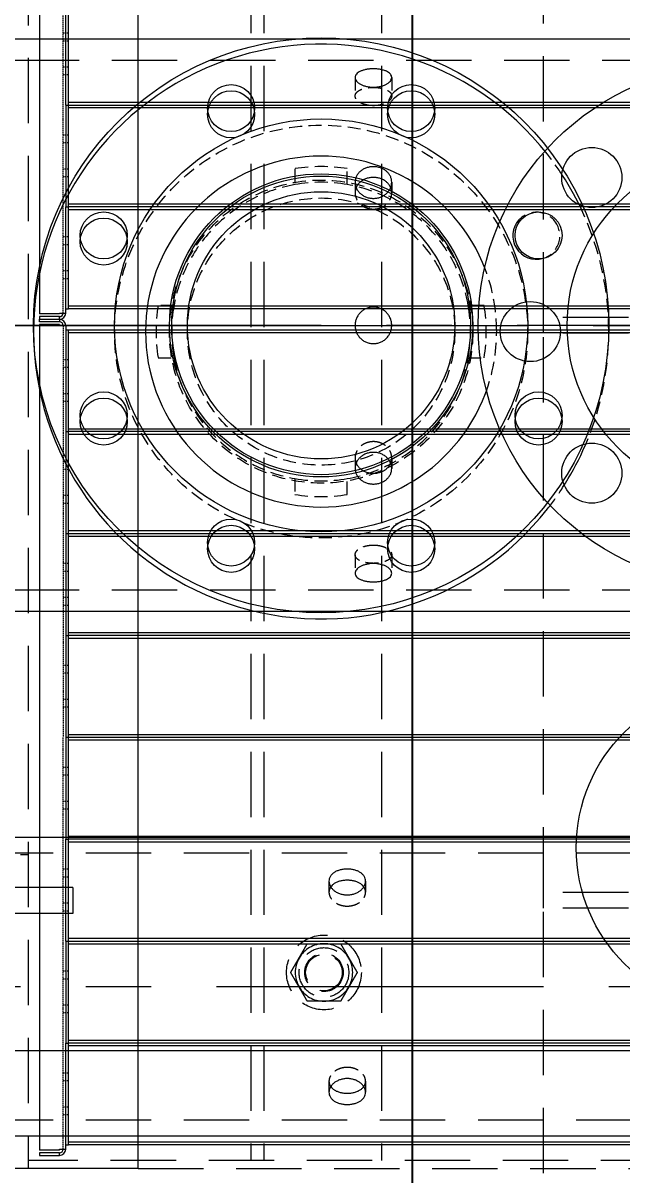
# Model space of a CAD drawing. Header units: millimetres. Extents: x -46397 to 283259, y -8690 to 23983.
# Drawn here: x 3139.2 to 3368.2, y 542.2 to 983.1 of the extents above; entities that cross this region are included whole.
import ezdxf

# ---------------------------------------------------------------- set-up
doc = ezdxf.new("R2010")
doc.units = ezdxf.units.MM
for name, pattern in [('CENTER', [2, 1.25, -0.25, 0.25, -0.25]), ('HIDDEN', [0.375, 0.25, -0.125]), ('HIDDENX2', [0.75, 0.5, -0.25])]:
    doc.linetypes.add(name, pattern=pattern)
doc.layers.get('Defpoints').update_dxf_attribs({"lineweight": 0})
for name, color, linetype, lineweight in [('CHUAN NET KHUAT', 4, 'HIDDEN', 0), ('DUONGCHINH', 7, 'Continuous', 25), ('DUONGTAM', 1, 'CENTER', 0), ('PHANTOM 2', 8, 'Continuous', 0)]:
    doc.layers.add(name, color=color, linetype=linetype, lineweight=lineweight)
doc.layers.add('flashshoot', color=7, linetype='Continuous')
doc.styles.add('GHI CHÚ 1', font='isocp_IV25.ttf', dxfattribs={"width": 0.8})
doc.dimstyles.new('1-30SCALE', dxfattribs={"dimtxt": 75, "dimasz": 75, "dimexe": 37.5, "dimexo": 30, "dimgap": 30, "dimtad": 1, "dimtoh": 1, "dimdec": 0, "dimdsep": 46, "dimtxsty": 'GHI CHÚ 1', "dimcen": 0.09, "dimclrd": 256, "dimclre": 256, "dimclrt": 2, "dimadec": 0, "dimazin": 0, "dimtfac": 1, "dimtdec": 0, "dimtofl": 0, "dimtmove": 0, "dimatfit": 3, "dimfxl": 1, "dimlwd": 0, "dimlwe": 0, "dimarcsym": 0})

# ---------------------------------------------------------------- blocks, each defined once
blk = doc.blocks.new('A$Cd0a137ae')
at = {"color": 3, "linetype": 'HIDDENX2', "lineweight": 0, "ltscale": 50}
for radius in [605, 600, 600]:
    blk.add_circle((0, 2.33), radius, dxfattribs=at)
at = {"layer": 'DUONGCHINH', "color": 2}
blk.add_circle((0, 2.33), 606, dxfattribs=at)
at = {"layer": 'DUONGTAM', "ltscale": 100}
blk.add_line((-606, 2.33), (606, 2.33), dxfattribs=at)
blk = doc.blocks.new('A$C5f191858')
at = {"color": 150, "linetype": 'Continuous', "lineweight": 0, "ltscale": 10}
for p, q in [((277.67, 438.41), (277.67, -433.74)), ((322.67, -227.67), (-327.33, -227.67)), ((322.67, -227.67), (322.67, -277.67))]:
    blk.add_line(p, q, dxfattribs=at)
at = {"color": 1, "linetype": 'HIDDENX2', "lineweight": 0, "ltscale": 10}
blk.add_line((319.67, -269.67), (322.67, -269.67), dxfattribs=at)
at = {"layer": 'CHUAN NET KHUAT', "ltscale": 100}
for p, q in [((319.67, 274.33), (319.67, -269.67)), ((322.67, -227.67), (322.67, 232.33)), ((-324.33, -134.58), (319.67, -134.58)), ((-324.33, -179.58), (319.67, -179.58)), ((-324.33, -184.58), (319.67, -184.58)), ((215.12, -252.67), (225.12, -252.67)), ((215.12, -252.67), (215.12, -277.67)), ((225.12, -252.67), (225.12, -277.67)), ((-327.33, -269.67), (322.67, -269.67)), ((202.67, -269.67), (202.67, -272.67))]:
    blk.add_line(p, q, dxfattribs=at)
at = {"layer": 'CHUAN NET KHUAT', "ltscale": 50}
for radius in [14.3, 9.5, 7.33, 7]:
    blk.add_circle((247.67, -156.59), radius, dxfattribs=at)
for start, end in [(120, 180), (60, 120), (360, 60), (180, 240), (300, 0), (240, 300)]:
    blk.add_arc((247.67, -156.59), 11, start, end, dxfattribs=at)
for points, weights in [([(242.17, -147.06), (244.72, -145.59), (247.67, -143.88)], [1, 1.03799156647, 1.00007075032]), ([(247.67, -143.88), (250.62, -145.59), (253.17, -147.06)], [1.00007075032, 1.03799156647, 1]), ([(236.67, -150.24), (239.62, -148.53), (242.17, -147.06)], [1.00007075032, 1.03799156647, 1]), ([(253.17, -147.06), (255.72, -148.53), (258.67, -150.24)], [1, 1.03799156647, 1.00007075032]), ([(236.67, -156.59), (236.67, -153.64), (236.67, -150.24)], [1, 1.03799156647, 1.00007075032]), ([(258.67, -150.24), (258.67, -153.64), (258.67, -156.59)], [1.00007075032, 1.03799156647, 1]), ([(236.67, -162.94), (236.67, -159.53), (236.67, -156.59)], [1.00007075032, 1.03799156647, 1]), ([(258.67, -156.59), (258.67, -159.53), (258.67, -162.94)], [1, 1.03799156647, 1.00007075032]), ([(242.17, -166.11), (239.62, -164.64), (236.67, -162.94)], [1, 1.03799156647, 1.00007075032]), ([(258.67, -162.94), (255.72, -164.64), (253.17, -166.11)], [1.00007075032, 1.03799156647, 1]), ([(247.67, -169.29), (244.72, -167.59), (242.17, -166.11)], [1.00007075032, 1.03799156647, 1]), ([(253.17, -166.11), (250.62, -167.59), (247.67, -169.29)], [1, 1.03799156647, 1.00007075032])]:
    blk.add_rational_spline(points, weights, degree=2, dxfattribs=at)
blk = doc.blocks.new('A$Cd06b7b12')
at = {"color": 2, "linetype": 'Continuous', "lineweight": 0}
for p, q in [((-83, 261.33), (-83, -256.67)), ((-82, -256.67), (-82, 261.33)), ((-81, -256.67), (-81, 261.33)), ((-44, 261.33), (-44, -256.67)), ((-43, 261.33), (-43, -256.67)), ((-42, -256.67), (-42, 261.33)), ((-5, 261.33), (-5, -256.67)), ((-4, 261.33), (-4, -256.67)), ((4, -256.67), (4, 261.33)), ((5, -256.67), (5, 261.33)), ((42, 261.33), (42, -256.67)), ((43, 261.33), (43, -256.67)), ((44, -256.67), (44, 261.33)), ((81, 261.33), (81, -256.67)), ((82, -256.67), (82, 261.33)), ((83, -256.67), (83, 261.33)), ((120, 261.33), (120, -256.67)), ((121, 261.33), (121, -256.67)), ((122, -256.67), (122, 261.33)), ((159, 261.33), (159, -256.67)), ((160, -256.67), (160, 261.33)), ((161, -256.67), (161, 261.33)), ((198, 261.33), (198, -256.67)), ((199, 261.33), (199, -256.67)), ((200, -256.67), (200, 261.33)), ((237, 261.33), (237, -256.67)), ((238, -256.67), (238, 261.33)), ((239, -256.67), (239, 261.33)), ((276, 261.33), (276, -256.67)), ((277, 261.33), (277, -256.67)), ((278, -256.67), (278, 261.33)), ((315, 261.33), (315, -256.67)), ((316, 261.33), (316, -256.67)), ((-82, -256.67), (-121, -256.67)), ((-82, -257.67), (-121, -257.67)), ((-82, -257.67), (-82, -256.67)), ((-43, -256.67), (-82, -256.67)), ((-82, -257.67), (-43, -257.67)), ((-4, -256.67), (-43, -256.67)), ((-43, -257.67), (-43, -256.67)), ((-2.4, -257.67), (-43, -257.67)), ((-4, -257.67), (-4, -256.67)), ((-2.4, -260.07), (-2.4, -257.67)), ((-2.05, -260.07), (-2.4, -260.07)), ((-2.05, -260.07), (-2.05, -267.67)), ((0, -260.07), (-1, -260.07)), ((-1, -260.07), (-1, -267.67)), ((0, -267.67), (0, -260.07)), ((0, -267.67), (0, -260.07)), ((0, -260.07), (1, -260.07)), ((1, -260.07), (1, -267.67)), ((2.05, -260.07), (2.05, -267.67)), ((2.05, -260.07), (2.4, -260.07)), ((2.4, -260.07), (2.4, -257.67)), ((2.4, -257.67), (4, -257.67)), ((4, -257.67), (4, -256.67)), ((43, -256.67), (4, -256.67)), ((4, -257.67), (43, -257.67)), ((82, -256.67), (43, -256.67)), ((43, -257.67), (43, -256.67)), ((43, -257.67), (82, -257.67)), ((82, -257.67), (82, -256.67)), ((121, -256.67), (82, -256.67)), ((82, -257.67), (121, -257.67)), ((160, -256.67), (121, -256.67)), ((121, -257.67), (121, -256.67)), ((121, -257.67), (160, -257.67)), ((160, -257.67), (160, -256.67)), ((199, -256.67), (160, -256.67)), ((160, -257.67), (160, -257.67)), ((160, -257.67), (199, -257.67)), ((238, -256.67), (199, -256.67)), ((199, -257.67), (199, -256.67)), ((238, -257.67), (199, -257.67)), ((238, -257.67), (238, -256.67)), ((277, -256.67), (238, -256.67)), ((238, -257.67), (277, -257.67)), ((277, -257.67), (277, -256.67)), ((316, -256.67), (277, -256.67)), ((317.6, -257.67), (277, -257.67)), ((316, -257.67), (316, -256.67)), ((317.6, -260.07), (317.6, -257.67)), ((317.95, -260.07), (317.6, -260.07)), ((317.95, -260.07), (317.95, -267.67)), ((320, -260.07), (319, -260.07)), ((319, -260.07), (319, -267.67)), ((320, -267.67), (320, -260.07)), ((-317.95, -267.67), (-2.05, -267.67)), ((-1, -267.67), (0, -267.67)), ((1, -267.67), (0, -267.67)), ((2.05, -267.67), (317.95, -267.67)), ((319, -267.67), (320, -267.67))]:
    blk.add_line(p, q, dxfattribs=at)
at = {"color": 4, "linetype": 'HIDDENX2', "lineweight": 0}
for p, q in [((-2.4, -258.67), (-160, -258.67)), ((-109.5, -256.67), (-109.5, -257.67)), ((-109.5, -257.67), (-109.5, -258.67)), ((-106.5, -256.67), (-106.5, -257.67)), ((-106.5, -257.67), (-106.5, -258.67)), ((-96.5, -256.67), (-96.5, -257.67)), ((-96.5, -257.67), (-96.5, -258.67)), ((-93.5, -256.67), (-93.5, -257.67)), ((-93.5, -257.67), (-93.5, -258.67)), ((-70.5, -256.67), (-70.5, -257.67)), ((-70.5, -257.67), (-70.5, -258.67)), ((-67.5, -256.67), (-67.5, -257.67)), ((-67.5, -257.67), (-67.5, -258.67)), ((-57.5, -256.67), (-57.5, -257.67)), ((-57.5, -257.67), (-57.5, -258.67)), ((-54.5, -256.67), (-54.5, -257.67)), ((-54.5, -257.67), (-54.5, -258.67)), ((-31.5, -256.67), (-31.5, -257.67)), ((-31.5, -257.67), (-31.5, -258.67)), ((-28.5, -256.67), (-28.5, -257.67)), ((-28.5, -257.67), (-28.5, -258.67)), ((-18.5, -256.67), (-18.5, -257.67)), ((-18.5, -257.67), (-18.5, -258.67)), ((-15.5, -256.67), (-15.5, -257.67)), ((-15.5, -257.67), (-15.5, -258.67)), ((2.4, -258.67), (160, -258.67)), ((15.5, -256.67), (15.5, -257.67)), ((15.5, -257.67), (15.5, -258.67)), ((18.5, -256.67), (18.5, -257.67)), ((18.5, -257.67), (18.5, -258.67)), ((28.5, -256.67), (28.5, -257.67)), ((28.5, -257.67), (28.5, -258.67)), ((31.5, -256.67), (31.5, -257.67)), ((31.5, -257.67), (31.5, -258.67)), ((54.5, -256.67), (54.5, -257.67)), ((54.5, -257.67), (54.5, -258.67)), ((57.5, -256.67), (57.5, -257.67)), ((57.5, -257.67), (57.5, -258.67)), ((67.5, -256.67), (67.5, -257.67)), ((67.5, -257.67), (67.5, -258.67)), ((70.5, -256.67), (70.5, -257.67)), ((70.5, -257.67), (70.5, -258.67)), ((93.5, -256.67), (93.5, -257.67)), ((93.5, -257.67), (93.5, -258.67)), ((96.5, -256.67), (96.5, -257.67)), ((96.5, -257.67), (96.5, -258.67)), ((106.5, -256.67), (106.5, -257.67)), ((106.5, -257.67), (106.5, -258.67)), ((109.5, -256.67), (109.5, -257.67)), ((109.5, -257.67), (109.5, -258.67)), ((132.5, -256.67), (132.5, -257.67)), ((132.5, -257.67), (132.5, -258.67)), ((135.5, -256.67), (135.5, -257.67)), ((135.5, -257.67), (135.5, -258.67)), ((145.5, -256.67), (145.5, -257.67)), ((145.5, -257.67), (145.5, -258.67)), ((148.5, -256.67), (148.5, -257.67)), ((148.5, -257.67), (148.5, -258.67)), ((317.6, -258.67), (160, -258.67)), ((171.5, -256.67), (171.5, -257.67)), ((171.5, -257.67), (171.5, -258.67)), ((174.5, -256.67), (174.5, -257.67)), ((174.5, -257.67), (174.5, -258.67)), ((184.5, -256.67), (184.5, -257.67)), ((184.5, -257.67), (184.5, -258.67)), ((187.5, -256.67), (187.5, -257.67)), ((187.5, -257.67), (187.5, -258.67)), ((210.5, -256.67), (210.5, -257.67)), ((210.5, -257.67), (210.5, -258.67)), ((213.5, -256.67), (213.5, -257.67)), ((213.5, -257.67), (213.5, -258.67)), ((223.5, -256.67), (223.5, -257.67)), ((223.5, -257.67), (223.5, -258.67)), ((226.5, -256.67), (226.5, -257.67)), ((226.5, -257.67), (226.5, -258.67)), ((249.5, -256.67), (249.5, -257.67)), ((249.5, -257.67), (249.5, -258.67)), ((252.5, -256.67), (252.5, -257.67)), ((252.5, -257.67), (252.5, -258.67)), ((262.5, -256.67), (262.5, -257.67)), ((262.5, -257.67), (262.5, -258.67)), ((265.5, -256.67), (265.5, -257.67)), ((265.5, -257.67), (265.5, -258.67)), ((288.5, -256.67), (288.5, -257.67)), ((288.5, -257.67), (288.5, -258.67)), ((291.5, -256.67), (291.5, -257.67)), ((291.5, -257.67), (291.5, -258.67)), ((301.5, -256.67), (301.5, -257.67)), ((301.5, -257.67), (301.5, -258.67)), ((304.5, -256.67), (304.5, -257.67)), ((304.5, -257.67), (304.5, -258.67))]:
    blk.add_line(p, q, dxfattribs=at)
at = {"color": 2, "linetype": 'Continuous', "lineweight": 0}
for centre, radius, start, end in [((-2.4, -260.07), 2.4, 360, 90), ((-2.4, -260.07), 1.4, 0, 90), ((2.4, -260.07), 2.4, 90, 180), ((2.4, -260.07), 1.4, 90, 180), ((317.6, -260.07), 2.4, 360, 90), ((317.6, -260.07), 1.4, 0, 90)]:
    blk.add_arc(centre, radius, start, end, dxfattribs=at)
blk = doc.blocks.new('A$C87972526')
at = {"color": 5, "linetype": 'Continuous', "lineweight": 0}
blk.add_circle((0, 2.34), 656, dxfattribs=at)
blk = doc.blocks.new('ksajd jkajkdqwe')
at = {"color": 1, "linetype": 'HIDDENX2', "lineweight": 0, "ltscale": 10}
for p, q in [((4834.67, 60.02), (4834.67, 53.93)), ((4854.67, 53.93), (4854.67, 60.02)), ((4788.4, 7.67), (4782.31, 7.67)), ((4907.02, 7.67), (4900.94, 7.67)), ((4782.31, -12.33), (4788.4, -12.33)), ((4900.94, -12.33), (4907.02, -12.33)), ((4834.67, -58.6), (4834.67, -64.69)), ((4854.67, -64.69), (4854.67, -58.6))]:
    blk.add_line(p, q, dxfattribs=at)
at = {"color": 2, "linetype": 'Continuous', "lineweight": 0, "ltscale": 10}
for centre, radius in [((5004.75, 0.05), 100), ((4810.23, 80.82), 9), ((4879.11, 80.82), 9), ((4948.18, 56.62), 11.5), ((5004.75, 0.05), 66), ((4761.52, 32.11), 9), ((4924.67, -2.33), 11.5), ((4761.52, -36.77), 9), ((4927.82, -36.77), 9), ((4948.18, -56.52), 11.5), ((4810.23, -85.48), 9), ((4879.11, -85.48), 9), ((5004.75, -199.95), 62.5)]:
    blk.add_circle(centre, radius, dxfattribs=at)
at = {"color": 1, "linetype": 'HIDDENX2', "lineweight": 0, "ltscale": 10}
for radius in [79, 58, 51.13]:
    blk.add_circle((4844.67, -2.33), radius, dxfattribs=at)
at = {"color": 2, "linetype": 'Continuous', "lineweight": 0, "ltscale": 10}
for centre, radius, start, end in [((4844.67, -2.33), 110, 38.1003, 321.8997), ((4844.67, -2.33), 67.15, 20.6373, 339.3627), ((4844.67, -2.33), 110, 24.4646, 32.8855), ((4926.98, 34.34), 9, 128.2139, 276.7861), ((4844.67, -2.33), 110, 327.1145, 335.5354)]:
    blk.add_arc(centre, radius, start, end, dxfattribs=at)
at = {"color": 1, "linetype": 'HIDDENX2', "lineweight": 0, "ltscale": 10}
for centre, radius, start, end in [((4844.67, -2.33), 110, 32.8855, 38.1003), ((4844.67, -2.33), 63.15, 80.8887, 99.1113), ((4844.67, -2.33), 57.15, 100.0774, 169.9226), ((4844.67, -2.33), 57.15, 79.9226, 100.0774), ((4844.67, -2.33), 57.15, 10.0774, 79.9226), ((4926.98, 34.34), 9, 22.5, 128.2139), ((4844.67, -2.33), 110, 0, 24.4646), ((4926.98, 34.34), 9, 276.7861, 22.5), ((4844.67, -2.33), 67.15, 0, 20.6373), ((4844.67, -2.33), 63.15, 170.8887, 189.1113), ((4844.67, -2.33), 57.15, 169.9226, 190.0774), ((4844.67, -2.33), 57.15, 349.9226, 10.0774), ((4844.67, -2.33), 63.15, 350.8887, 9.1113), ((4844.67, -2.33), 67.15, 339.3627, 0), ((4844.67, -2.33), 110, 335.5354, 0), ((4844.67, -2.33), 57.15, 190.0774, 259.9226), ((4844.67, -2.33), 57.15, 280.0774, 349.9226), ((4844.67, -2.33), 57.15, 259.9226, 280.0774), ((4844.67, -2.33), 63.15, 260.8887, 279.1113), ((4844.67, -2.33), 110, 321.8997, 327.1145)]:
    blk.add_arc(centre, radius, start, end, dxfattribs=at)
blk = doc.blocks.new('A$C90275d84')
at = {"color": 2, "linetype": 'Continuous', "lineweight": 0, "ltscale": 10}
for p, q in [((-109.55, 1960), (-109.55, -3000)), ((109.55, 1960), (109.55, -3000))]:
    blk.add_line(p, q, dxfattribs=at)
at = {"color": 1, "linetype": 'HIDDENX2', "lineweight": 0, "ltscale": 50}
for p, q in [((-101.37, 1960), (-101.37, -3000)), ((101.37, 1960), (101.37, -3000))]:
    blk.add_line(p, q, dxfattribs=at)
at = {"color": 1, "linetype": 'HIDDENX2', "lineweight": 0, "ltscale": 10}
for p, q in [((-94.87, -133), (-87.79, -133)), ((-54.77, -133), (-50.68, -133)), ((50.68, -133), (54.77, -133)), ((87.79, -133), (94.87, -133)), ((-94.87, -147), (-87.79, -147)), ((-54.77, -147), (-50.68, -147)), ((50.68, -147), (54.77, -147)), ((87.79, -147), (94.87, -147))]:
    blk.add_line(p, q, dxfattribs=at)
at = {"color": 2, "linetype": 'Continuous', "lineweight": 0, "ltscale": 10}
for points, knots in [([(-91.18, -140), (-91.18, -140.44), (-91.2, -140.89), (-91.3, -141.8), (-91.38, -142.25), (-91.57, -143.11), (-91.69, -143.52), (-91.98, -144.29), (-92.13, -144.64), (-92.47, -145.26), (-92.66, -145.55), (-93.06, -146.07), (-93.28, -146.29), (-93.73, -146.65), (-93.96, -146.78), (-94.42, -146.96), (-94.65, -147), (-95.09, -147), (-95.32, -146.96), (-95.76, -146.78), (-95.98, -146.65), (-96.39, -146.29), (-96.59, -146.07), (-96.94, -145.55), (-97.11, -145.26), (-97.39, -144.64), (-97.53, -144.29), (-97.76, -143.52), (-97.86, -143.11), (-98.02, -142.25), (-98.08, -141.8), (-98.16, -140.89), (-98.18, -140.44), (-98.18, -139.56), (-98.16, -139.11), (-98.08, -138.2), (-98.02, -137.75), (-97.86, -136.89), (-97.76, -136.48), (-97.53, -135.71), (-97.39, -135.36), (-97.11, -134.74), (-96.94, -134.45), (-96.59, -133.93), (-96.39, -133.71), (-95.98, -133.35), (-95.76, -133.22), (-95.32, -133.04), (-95.09, -133), (-94.65, -133), (-94.42, -133.04), (-93.96, -133.22), (-93.73, -133.35), (-93.28, -133.71), (-93.06, -133.93), (-92.66, -134.45), (-92.47, -134.74), (-92.13, -135.36), (-91.98, -135.71), (-91.69, -136.48), (-91.57, -136.89), (-91.38, -137.75), (-91.3, -138.2), (-91.2, -139.11), (-91.18, -139.56), (-91.18, -140)], [0, 0, 0, 0, 1.318789, 1.318789, 2.637578, 2.637578, 3.956368, 3.956368, 5.275157, 5.275157, 6.593945, 6.593945, 7.912734, 7.912734, 9.231522, 9.231522, 10.550311, 10.550311, 11.869099, 11.869099, 13.187888, 13.187888, 14.506676, 14.506676, 15.825465, 15.825465, 17.144254, 17.144254, 18.463043, 18.463043, 19.781833, 19.781833, 21.100622, 21.100622, 22.419411, 22.419411, 23.7382, 23.7382, 25.05699, 25.05699, 26.375779, 26.375779, 27.694567, 27.694567, 29.013356, 29.013356, 30.332144, 30.332144, 31.650933, 31.650933, 32.969721, 32.969721, 34.28851, 34.28851, 35.607298, 35.607298, 36.926087, 36.926087, 38.244876, 38.244876, 39.563665, 39.563665, 40.882454, 40.882454, 42.201244, 42.201244, 42.201244, 42.201244]), ([(-48.6, -140), (-48.6, -140.44), (-48.64, -140.89), (-48.8, -141.8), (-48.92, -142.25), (-49.24, -143.11), (-49.44, -143.52), (-49.9, -144.29), (-50.16, -144.64), (-50.71, -145.26), (-51.02, -145.55), (-51.7, -146.07), (-52.06, -146.29), (-52.82, -146.65), (-53.21, -146.78), (-54, -146.96), (-54.39, -147), (-55.16, -147), (-55.55, -146.96), (-56.33, -146.78), (-56.71, -146.65), (-57.45, -146.29), (-57.8, -146.07), (-58.45, -145.55), (-58.74, -145.26), (-59.27, -144.64), (-59.51, -144.29), (-59.94, -143.52), (-60.13, -143.11), (-60.43, -142.25), (-60.54, -141.8), (-60.69, -140.89), (-60.73, -140.44), (-60.73, -139.56), (-60.69, -139.11), (-60.54, -138.2), (-60.43, -137.75), (-60.13, -136.89), (-59.94, -136.48), (-59.51, -135.71), (-59.27, -135.36), (-58.74, -134.74), (-58.45, -134.45), (-57.8, -133.93), (-57.45, -133.71), (-56.71, -133.35), (-56.33, -133.22), (-55.55, -133.04), (-55.16, -133), (-54.39, -133), (-54, -133.04), (-53.21, -133.22), (-52.82, -133.35), (-52.06, -133.71), (-51.7, -133.93), (-51.02, -134.45), (-50.71, -134.74), (-50.16, -135.36), (-49.9, -135.71), (-49.44, -136.48), (-49.24, -136.89), (-48.92, -137.75), (-48.8, -138.2), (-48.64, -139.11), (-48.6, -139.56), (-48.6, -140)], [0, 0, 0, 0, 1.318789, 1.318789, 2.637578, 2.637578, 3.956368, 3.956368, 5.275157, 5.275157, 6.593945, 6.593945, 7.912734, 7.912734, 9.231522, 9.231522, 10.550311, 10.550311, 11.869099, 11.869099, 13.187888, 13.187888, 14.506676, 14.506676, 15.825465, 15.825465, 17.144254, 17.144254, 18.463043, 18.463043, 19.781833, 19.781833, 21.100622, 21.100622, 22.419411, 22.419411, 23.7382, 23.7382, 25.05699, 25.05699, 26.375779, 26.375779, 27.694567, 27.694567, 29.013356, 29.013356, 30.332144, 30.332144, 31.650933, 31.650933, 32.969721, 32.969721, 34.28851, 34.28851, 35.607298, 35.607298, 36.926087, 36.926087, 38.244876, 38.244876, 39.563665, 39.563665, 40.882454, 40.882454, 42.201244, 42.201244, 42.201244, 42.201244]), ([(-52.72, -133.41), (-52.81, -133.45), (-52.9, -133.49), (-53.36, -133.71), (-53.71, -133.93), (-54.35, -134.45), (-54.65, -134.74), (-55.17, -135.36), (-55.42, -135.71), (-55.85, -136.48), (-56.03, -136.89), (-56.33, -137.75), (-56.44, -138.2), (-56.59, -139.11), (-56.63, -139.56), (-56.63, -140.44), (-56.59, -140.89), (-56.44, -141.8), (-56.33, -142.25), (-56.03, -143.11), (-55.85, -143.52), (-55.42, -144.29), (-55.17, -144.64), (-54.65, -145.26), (-54.35, -145.55), (-53.71, -146.07), (-53.36, -146.29), (-52.9, -146.51), (-52.81, -146.55), (-52.72, -146.59)], [12.868165, 12.868165, 12.868165, 12.868165, 13.188536, 13.188536, 14.507389, 14.507389, 15.826243, 15.826243, 17.145097, 17.145097, 18.463951, 18.463951, 19.782805, 19.782805, 21.10166, 21.10166, 22.420514, 22.420514, 23.739368, 23.739368, 25.058222, 25.058222, 26.377077, 26.377077, 27.69593, 27.69593, 29.014783, 29.014783, 29.335155, 29.335155, 29.335155, 29.335155]), ([(-7, -140), (-7, -139.56), (-6.96, -139.11), (-6.78, -138.2), (-6.65, -137.75), (-6.29, -136.89), (-6.07, -136.48), (-5.55, -135.71), (-5.26, -135.36), (-4.64, -134.74), (-4.29, -134.45), (-3.52, -133.93), (-3.11, -133.71), (-2.25, -133.35), (-1.8, -133.22), (-0.89, -133.04), (-0.44, -133), (0.44, -133), (0.89, -133.04), (1.8, -133.22), (2.25, -133.35), (3.11, -133.71), (3.52, -133.93), (4.29, -134.45), (4.64, -134.74), (5.26, -135.36), (5.55, -135.71), (6.07, -136.48), (6.29, -136.89), (6.65, -137.75), (6.78, -138.2), (6.96, -139.11), (7, -139.56), (7, -140.44), (6.96, -140.89), (6.78, -141.8), (6.65, -142.25), (6.29, -143.11), (6.07, -143.52), (5.55, -144.29), (5.26, -144.64), (4.64, -145.26), (4.29, -145.55), (3.52, -146.07), (3.11, -146.29), (2.25, -146.65), (1.8, -146.78), (0.89, -146.96), (0.44, -147), (-0.44, -147), (-0.89, -146.96), (-1.8, -146.78), (-2.25, -146.65), (-3.11, -146.29), (-3.52, -146.07), (-4.29, -145.55), (-4.64, -145.26), (-5.26, -144.64), (-5.55, -144.29), (-6.07, -143.52), (-6.29, -143.11), (-6.65, -142.25), (-6.78, -141.8), (-6.96, -140.89), (-7, -140.44), (-7, -140)], [0, 0, 0, 0, 1.318789, 1.318789, 2.637578, 2.637578, 3.956368, 3.956368, 5.275157, 5.275157, 6.593945, 6.593945, 7.912734, 7.912734, 9.231522, 9.231522, 10.550311, 10.550311, 11.869099, 11.869099, 13.187888, 13.187888, 14.506676, 14.506676, 15.825465, 15.825465, 17.144254, 17.144254, 18.463043, 18.463043, 19.781833, 19.781833, 21.100622, 21.100622, 22.419411, 22.419411, 23.7382, 23.7382, 25.05699, 25.05699, 26.375779, 26.375779, 27.694567, 27.694567, 29.013356, 29.013356, 30.332144, 30.332144, 31.650933, 31.650933, 32.969721, 32.969721, 34.28851, 34.28851, 35.607298, 35.607298, 36.926087, 36.926087, 38.244876, 38.244876, 39.563665, 39.563665, 40.882454, 40.882454, 42.201244, 42.201244, 42.201244, 42.201244]), ([(48.6, -140), (48.6, -139.56), (48.64, -139.11), (48.8, -138.2), (48.92, -137.75), (49.24, -136.89), (49.44, -136.48), (49.9, -135.71), (50.16, -135.36), (50.71, -134.74), (51.02, -134.45), (51.7, -133.93), (52.06, -133.71), (52.82, -133.35), (53.21, -133.22), (54, -133.04), (54.39, -133), (55.16, -133), (55.55, -133.04), (56.33, -133.22), (56.71, -133.35), (57.45, -133.71), (57.8, -133.93), (58.45, -134.45), (58.74, -134.74), (59.27, -135.36), (59.51, -135.71), (59.94, -136.48), (60.13, -136.89), (60.43, -137.75), (60.54, -138.2), (60.69, -139.11), (60.73, -139.56), (60.73, -140.44), (60.69, -140.89), (60.54, -141.8), (60.43, -142.25), (60.13, -143.11), (59.94, -143.52), (59.51, -144.29), (59.27, -144.64), (58.74, -145.26), (58.45, -145.55), (57.8, -146.07), (57.45, -146.29), (56.71, -146.65), (56.33, -146.78), (55.55, -146.96), (55.16, -147), (54.39, -147), (54, -146.96), (53.21, -146.78), (52.82, -146.65), (52.06, -146.29), (51.7, -146.07), (51.02, -145.55), (50.71, -145.26), (50.16, -144.64), (49.9, -144.29), (49.44, -143.52), (49.24, -143.11), (48.92, -142.25), (48.8, -141.8), (48.64, -140.89), (48.6, -140.44), (48.6, -140)], [0, 0, 0, 0, 1.318789, 1.318789, 2.637578, 2.637578, 3.956368, 3.956368, 5.275157, 5.275157, 6.593945, 6.593945, 7.912734, 7.912734, 9.231522, 9.231522, 10.550311, 10.550311, 11.869099, 11.869099, 13.187888, 13.187888, 14.506676, 14.506676, 15.825465, 15.825465, 17.144254, 17.144254, 18.463043, 18.463043, 19.781833, 19.781833, 21.100622, 21.100622, 22.419411, 22.419411, 23.7382, 23.7382, 25.05699, 25.05699, 26.375779, 26.375779, 27.694567, 27.694567, 29.013356, 29.013356, 30.332144, 30.332144, 31.650933, 31.650933, 32.969721, 32.969721, 34.28851, 34.28851, 35.607298, 35.607298, 36.926087, 36.926087, 38.244876, 38.244876, 39.563665, 39.563665, 40.882454, 40.882454, 42.201244, 42.201244, 42.201244, 42.201244]), ([(52.72, -146.59), (52.81, -146.55), (52.9, -146.51), (53.36, -146.29), (53.71, -146.07), (54.35, -145.55), (54.65, -145.26), (55.17, -144.64), (55.42, -144.29), (55.85, -143.52), (56.03, -143.11), (56.33, -142.25), (56.44, -141.8), (56.59, -140.89), (56.63, -140.44), (56.63, -139.56), (56.59, -139.11), (56.44, -138.2), (56.33, -137.75), (56.03, -136.89), (55.85, -136.48), (55.42, -135.71), (55.17, -135.36), (54.65, -134.74), (54.35, -134.45), (53.71, -133.93), (53.36, -133.71), (52.9, -133.49), (52.81, -133.45), (52.72, -133.41)], [12.868165, 12.868165, 12.868165, 12.868165, 13.188536, 13.188536, 14.507389, 14.507389, 15.826243, 15.826243, 17.145097, 17.145097, 18.463951, 18.463951, 19.782805, 19.782805, 21.10166, 21.10166, 22.420514, 22.420514, 23.739368, 23.739368, 25.058222, 25.058222, 26.377077, 26.377077, 27.69593, 27.69593, 29.014783, 29.014783, 29.335155, 29.335155, 29.335155, 29.335155]), ([(91.18, -140), (91.18, -139.56), (91.2, -139.11), (91.3, -138.2), (91.38, -137.75), (91.57, -136.89), (91.69, -136.48), (91.98, -135.71), (92.13, -135.36), (92.47, -134.74), (92.66, -134.45), (93.06, -133.93), (93.28, -133.71), (93.73, -133.35), (93.96, -133.22), (94.42, -133.04), (94.65, -133), (95.09, -133), (95.32, -133.04), (95.76, -133.22), (95.98, -133.35), (96.39, -133.71), (96.59, -133.93), (96.94, -134.45), (97.11, -134.74), (97.39, -135.36), (97.53, -135.71), (97.76, -136.48), (97.86, -136.89), (98.02, -137.75), (98.08, -138.2), (98.16, -139.11), (98.18, -139.56), (98.18, -140.44), (98.16, -140.89), (98.08, -141.8), (98.02, -142.25), (97.86, -143.11), (97.76, -143.52), (97.53, -144.29), (97.39, -144.64), (97.11, -145.26), (96.94, -145.55), (96.59, -146.07), (96.39, -146.29), (95.98, -146.65), (95.76, -146.78), (95.32, -146.96), (95.09, -147), (94.65, -147), (94.42, -146.96), (93.96, -146.78), (93.73, -146.65), (93.28, -146.29), (93.06, -146.07), (92.66, -145.55), (92.47, -145.26), (92.13, -144.64), (91.98, -144.29), (91.69, -143.52), (91.57, -143.11), (91.38, -142.25), (91.3, -141.8), (91.2, -140.89), (91.18, -140.44), (91.18, -140)], [0, 0, 0, 0, 1.318789, 1.318789, 2.637578, 2.637578, 3.956368, 3.956368, 5.275157, 5.275157, 6.593945, 6.593945, 7.912734, 7.912734, 9.231522, 9.231522, 10.550311, 10.550311, 11.869099, 11.869099, 13.187888, 13.187888, 14.506676, 14.506676, 15.825465, 15.825465, 17.144254, 17.144254, 18.463043, 18.463043, 19.781833, 19.781833, 21.100622, 21.100622, 22.419411, 22.419411, 23.7382, 23.7382, 25.05699, 25.05699, 26.375779, 26.375779, 27.694567, 27.694567, 29.013356, 29.013356, 30.332144, 30.332144, 31.650933, 31.650933, 32.969721, 32.969721, 34.28851, 34.28851, 35.607298, 35.607298, 36.926087, 36.926087, 38.244876, 38.244876, 39.563665, 39.563665, 40.882454, 40.882454, 42.201244, 42.201244, 42.201244, 42.201244])]:
    blk.add_open_spline(points, degree=3, knots=knots, dxfattribs=at)
at = {"color": 1, "linetype": 'HIDDENX2', "lineweight": 0, "ltscale": 10}
for points, knots in [([(-84.08, -140), (-84.08, -139.56), (-84.1, -139.11), (-84.2, -138.2), (-84.28, -137.75), (-84.48, -136.89), (-84.6, -136.48), (-84.88, -135.71), (-85.04, -135.36), (-85.38, -134.74), (-85.57, -134.45), (-85.97, -133.93), (-86.19, -133.71), (-86.64, -133.35), (-86.88, -133.22), (-87.34, -133.04), (-87.57, -133), (-88.01, -133), (-88.23, -133.04), (-88.68, -133.22), (-88.89, -133.35), (-89.3, -133.71), (-89.5, -133.93), (-89.86, -134.45), (-90.02, -134.74), (-90.3, -135.36), (-90.43, -135.71), (-90.66, -136.48), (-90.76, -136.89), (-90.92, -137.75), (-90.98, -138.2), (-91.06, -139.11), (-91.08, -139.56), (-91.08, -140.44), (-91.06, -140.89), (-90.98, -141.8), (-90.92, -142.25), (-90.76, -143.11), (-90.66, -143.52), (-90.43, -144.29), (-90.3, -144.64), (-90.02, -145.26), (-89.86, -145.55), (-89.5, -146.07), (-89.3, -146.29), (-88.89, -146.65), (-88.68, -146.78), (-88.23, -146.96), (-88.01, -147), (-87.57, -147), (-87.34, -146.96), (-86.88, -146.78), (-86.64, -146.65), (-86.19, -146.29), (-85.97, -146.07), (-85.57, -145.55), (-85.38, -145.26), (-85.04, -144.64), (-84.88, -144.29), (-84.6, -143.52), (-84.48, -143.11), (-84.28, -142.25), (-84.2, -141.8), (-84.1, -140.89), (-84.08, -140.44), (-84.08, -140)], [0, 0, 0, 0, 1.318854, 1.318854, 2.637708, 2.637708, 3.956563, 3.956563, 5.275417, 5.275417, 6.59427, 6.59427, 7.913123, 7.913123, 9.231977, 9.231977, 10.55083, 10.55083, 11.869683, 11.869683, 13.188536, 13.188536, 14.507389, 14.507389, 15.826243, 15.826243, 17.145097, 17.145097, 18.463951, 18.463951, 19.782805, 19.782805, 21.10166, 21.10166, 22.420514, 22.420514, 23.739368, 23.739368, 25.058222, 25.058222, 26.377077, 26.377077, 27.69593, 27.69593, 29.014783, 29.014783, 30.333636, 30.333636, 31.652489, 31.652489, 32.971343, 32.971343, 34.290196, 34.290196, 35.609049, 35.609049, 36.927902, 36.927902, 38.246757, 38.246757, 39.565611, 39.565611, 40.884465, 40.884465, 42.203319, 42.203319, 42.203319, 42.203319]), ([(-44.5, -140), (-44.5, -139.56), (-44.54, -139.11), (-44.7, -138.2), (-44.82, -137.75), (-45.14, -136.89), (-45.34, -136.48), (-45.8, -135.71), (-46.06, -135.36), (-46.61, -134.74), (-46.93, -134.45), (-47.6, -133.93), (-47.97, -133.71), (-48.73, -133.35), (-49.12, -133.22), (-49.91, -133.04), (-50.3, -133), (-51.07, -133), (-51.46, -133.04), (-52.14, -133.2), (-52.43, -133.29), (-52.72, -133.41)], [0, 0, 0, 0, 1.318854, 1.318854, 2.637708, 2.637708, 3.956563, 3.956563, 5.275417, 5.275417, 6.59427, 6.59427, 7.913123, 7.913123, 9.231977, 9.231977, 10.55083, 10.55083, 11.869683, 11.869683, 12.868165, 12.868165, 12.868165, 12.868165]), ([(52.72, -133.41), (52.43, -133.29), (52.14, -133.2), (51.46, -133.04), (51.07, -133), (50.3, -133), (49.91, -133.04), (49.12, -133.22), (48.73, -133.35), (47.97, -133.71), (47.6, -133.93), (46.93, -134.45), (46.61, -134.74), (46.06, -135.36), (45.8, -135.71), (45.34, -136.48), (45.14, -136.89), (44.82, -137.75), (44.7, -138.2), (44.54, -139.11), (44.5, -139.56), (44.5, -140)], [29.335155, 29.335155, 29.335155, 29.335155, 30.333636, 30.333636, 31.652489, 31.652489, 32.971343, 32.971343, 34.290196, 34.290196, 35.609049, 35.609049, 36.927902, 36.927902, 38.246757, 38.246757, 39.565611, 39.565611, 40.884465, 40.884465, 42.203319, 42.203319, 42.203319, 42.203319]), ([(84.08, -140), (84.08, -140.44), (84.1, -140.89), (84.2, -141.8), (84.28, -142.25), (84.48, -143.11), (84.6, -143.52), (84.88, -144.29), (85.04, -144.64), (85.38, -145.26), (85.57, -145.55), (85.97, -146.07), (86.19, -146.29), (86.64, -146.65), (86.88, -146.78), (87.34, -146.96), (87.57, -147), (88.01, -147), (88.23, -146.96), (88.68, -146.78), (88.89, -146.65), (89.3, -146.29), (89.5, -146.07), (89.86, -145.55), (90.02, -145.26), (90.3, -144.64), (90.43, -144.29), (90.66, -143.52), (90.76, -143.11), (90.92, -142.25), (90.98, -141.8), (91.06, -140.89), (91.08, -140.44), (91.08, -139.56), (91.06, -139.11), (90.98, -138.2), (90.92, -137.75), (90.76, -136.89), (90.66, -136.48), (90.43, -135.71), (90.3, -135.36), (90.02, -134.74), (89.86, -134.45), (89.5, -133.93), (89.3, -133.71), (88.89, -133.35), (88.68, -133.22), (88.23, -133.04), (88.01, -133), (87.57, -133), (87.34, -133.04), (86.88, -133.22), (86.64, -133.35), (86.19, -133.71), (85.97, -133.93), (85.57, -134.45), (85.38, -134.74), (85.04, -135.36), (84.88, -135.71), (84.6, -136.48), (84.48, -136.89), (84.28, -137.75), (84.2, -138.2), (84.1, -139.11), (84.08, -139.56), (84.08, -140)], [0, 0, 0, 0, 1.318854, 1.318854, 2.637708, 2.637708, 3.956563, 3.956563, 5.275417, 5.275417, 6.59427, 6.59427, 7.913123, 7.913123, 9.231977, 9.231977, 10.55083, 10.55083, 11.869683, 11.869683, 13.188536, 13.188536, 14.507389, 14.507389, 15.826243, 15.826243, 17.145097, 17.145097, 18.463951, 18.463951, 19.782805, 19.782805, 21.10166, 21.10166, 22.420514, 22.420514, 23.739368, 23.739368, 25.058222, 25.058222, 26.377077, 26.377077, 27.69593, 27.69593, 29.014783, 29.014783, 30.333636, 30.333636, 31.652489, 31.652489, 32.971343, 32.971343, 34.290196, 34.290196, 35.609049, 35.609049, 36.927902, 36.927902, 38.246757, 38.246757, 39.565611, 39.565611, 40.884465, 40.884465, 42.203319, 42.203319, 42.203319, 42.203319]), ([(-52.72, -146.59), (-52.43, -146.71), (-52.14, -146.8), (-51.46, -146.96), (-51.07, -147), (-50.3, -147), (-49.91, -146.96), (-49.12, -146.78), (-48.73, -146.65), (-47.97, -146.29), (-47.6, -146.07), (-46.93, -145.55), (-46.61, -145.26), (-46.06, -144.64), (-45.8, -144.29), (-45.34, -143.52), (-45.14, -143.11), (-44.82, -142.25), (-44.7, -141.8), (-44.54, -140.89), (-44.5, -140.44), (-44.5, -140)], [29.335155, 29.335155, 29.335155, 29.335155, 30.333636, 30.333636, 31.652489, 31.652489, 32.971343, 32.971343, 34.290196, 34.290196, 35.609049, 35.609049, 36.927902, 36.927902, 38.246757, 38.246757, 39.565611, 39.565611, 40.884465, 40.884465, 42.203319, 42.203319, 42.203319, 42.203319]), ([(44.5, -140), (44.5, -140.44), (44.54, -140.89), (44.7, -141.8), (44.82, -142.25), (45.14, -143.11), (45.34, -143.52), (45.8, -144.29), (46.06, -144.64), (46.61, -145.26), (46.93, -145.55), (47.6, -146.07), (47.97, -146.29), (48.73, -146.65), (49.12, -146.78), (49.91, -146.96), (50.3, -147), (51.07, -147), (51.46, -146.96), (52.14, -146.8), (52.43, -146.71), (52.72, -146.59)], [0, 0, 0, 0, 1.318854, 1.318854, 2.637708, 2.637708, 3.956563, 3.956563, 5.275417, 5.275417, 6.59427, 6.59427, 7.913123, 7.913123, 9.231977, 9.231977, 10.55083, 10.55083, 11.869683, 11.869683, 12.868165, 12.868165, 12.868165, 12.868165])]:
    blk.add_open_spline(points, degree=3, knots=knots, dxfattribs=at)
at = {"layer": 'DUONGTAM', "ltscale": 100}
blk.add_line((0, 2440), (0, -3000), dxfattribs=at)
blk = doc.blocks.new('A$C709efb1f')
at = {"color": 150, "linetype": 'Continuous', "lineweight": 0, "ltscale": 10}
for p, q in [((195.98, 1125), (195.98, -3000)), ((310.28, 1125), (310.28, -3000))]:
    blk.add_line(p, q, dxfattribs=at)
at = {"color": 1, "linetype": 'HIDDENX2', "lineweight": 0, "ltscale": 50}
for p, q in [((202, 1125), (202, -3000)), ((304.26, 1125), (304.26, -3000))]:
    blk.add_line(p, q, dxfattribs=at)
at = {"color": 1, "linetype": 'HIDDENX2', "lineweight": 0, "ltscale": 10}
for p, q in [((212.72, -143), (216.98, -143)), ((289.29, -143), (293.54, -143)), ((212.72, -157), (216.98, -157)), ((289.29, -157), (293.54, -157))]:
    blk.add_line(p, q, dxfattribs=at)
at = {"color": 150, "linetype": 'Continuous', "lineweight": 0, "ltscale": 10}
for points, knots in [([(217.97, -150), (217.97, -150.44), (217.94, -150.89), (217.8, -151.8), (217.69, -152.25), (217.41, -153.11), (217.24, -153.52), (216.84, -154.29), (216.61, -154.64), (216.13, -155.26), (215.87, -155.55), (215.29, -156.07), (214.98, -156.29), (214.34, -156.65), (214.01, -156.78), (213.36, -156.96), (213.03, -157), (212.41, -157), (212.09, -156.96), (211.47, -156.78), (211.16, -156.65), (210.58, -156.29), (210.3, -156.07), (209.8, -155.55), (209.57, -155.26), (209.17, -154.64), (208.99, -154.29), (208.66, -153.52), (208.52, -153.11), (208.3, -152.25), (208.21, -151.8), (208.1, -150.89), (208.07, -150.44), (208.07, -149.56), (208.1, -149.11), (208.21, -148.2), (208.3, -147.75), (208.52, -146.89), (208.66, -146.48), (208.99, -145.71), (209.17, -145.36), (209.57, -144.74), (209.8, -144.45), (210.3, -143.93), (210.58, -143.71), (211.16, -143.35), (211.47, -143.22), (212.09, -143.04), (212.41, -143), (213.03, -143), (213.36, -143.04), (214.01, -143.22), (214.34, -143.35), (214.98, -143.71), (215.29, -143.93), (215.87, -144.45), (216.13, -144.74), (216.61, -145.36), (216.84, -145.71), (217.24, -146.48), (217.41, -146.89), (217.69, -147.75), (217.8, -148.2), (217.94, -149.11), (217.97, -149.56), (217.97, -150)], [0, 0, 0, 0, 1.319832, 1.319832, 2.639664, 2.639664, 3.959497, 3.959497, 5.279329, 5.279329, 6.599151, 6.599151, 7.918973, 7.918973, 9.238795, 9.238795, 10.558617, 10.558617, 11.878439, 11.878439, 13.198261, 13.198261, 14.518084, 14.518084, 15.837906, 15.837906, 17.157738, 17.157738, 18.47757, 18.47757, 19.797402, 19.797402, 21.117235, 21.117235, 22.437067, 22.437067, 23.756899, 23.756899, 25.076731, 25.076731, 26.396564, 26.396564, 27.716386, 27.716386, 29.036208, 29.036208, 30.35603, 30.35603, 31.675852, 31.675852, 32.995674, 32.995674, 34.315496, 34.315496, 35.635318, 35.635318, 36.95514, 36.95514, 38.274973, 38.274973, 39.594805, 39.594805, 40.914637, 40.914637, 42.234469, 42.234469, 42.234469, 42.234469]), ([(214.91, -143.68), (214.7, -143.83), (214.5, -144), (214.07, -144.45), (213.84, -144.74), (213.45, -145.36), (213.26, -145.71), (212.94, -146.48), (212.81, -146.89), (212.58, -147.75), (212.5, -148.2), (212.39, -149.11), (212.37, -149.56), (212.37, -150.44), (212.39, -150.89), (212.5, -151.8), (212.58, -152.25), (212.81, -153.11), (212.94, -153.52), (213.26, -154.29), (213.45, -154.64), (213.84, -155.26), (214.07, -155.55), (214.5, -156), (214.7, -156.17), (214.91, -156.32)], [13.547032, 13.547032, 13.547032, 13.547032, 14.522015, 14.522015, 15.842193, 15.842193, 17.162386, 17.162386, 18.48258, 18.48258, 19.802773, 19.802773, 21.122966, 21.122966, 22.44316, 22.44316, 23.763353, 23.763353, 25.083546, 25.083546, 26.40374, 26.40374, 27.723917, 27.723917, 28.6989, 28.6989, 28.6989, 28.6989]), ([(288.29, -150), (288.29, -149.56), (288.32, -149.11), (288.46, -148.2), (288.57, -147.75), (288.85, -146.89), (289.03, -146.48), (289.43, -145.71), (289.65, -145.36), (290.13, -144.74), (290.4, -144.45), (290.97, -143.93), (291.28, -143.71), (291.92, -143.35), (292.25, -143.22), (292.91, -143.04), (293.23, -143), (293.85, -143), (294.17, -143.04), (294.8, -143.22), (295.1, -143.35), (295.68, -143.71), (295.96, -143.93), (296.46, -144.45), (296.69, -144.74), (297.09, -145.36), (297.28, -145.71), (297.6, -146.48), (297.74, -146.89), (297.97, -147.75), (298.05, -148.2), (298.16, -149.11), (298.19, -149.56), (298.19, -150.44), (298.16, -150.89), (298.05, -151.8), (297.97, -152.25), (297.74, -153.11), (297.6, -153.52), (297.28, -154.29), (297.09, -154.64), (296.69, -155.26), (296.46, -155.55), (295.96, -156.07), (295.68, -156.29), (295.1, -156.65), (294.8, -156.78), (294.17, -156.96), (293.85, -157), (293.23, -157), (292.91, -156.96), (292.25, -156.78), (291.92, -156.65), (291.28, -156.29), (290.97, -156.07), (290.4, -155.55), (290.13, -155.26), (289.65, -154.64), (289.43, -154.29), (289.03, -153.52), (288.85, -153.11), (288.57, -152.25), (288.46, -151.8), (288.32, -150.89), (288.29, -150.44), (288.29, -150)], [0, 0, 0, 0, 1.319832, 1.319832, 2.639664, 2.639664, 3.959497, 3.959497, 5.279329, 5.279329, 6.599151, 6.599151, 7.918973, 7.918973, 9.238795, 9.238795, 10.558617, 10.558617, 11.878439, 11.878439, 13.198261, 13.198261, 14.518084, 14.518084, 15.837906, 15.837906, 17.157738, 17.157738, 18.47757, 18.47757, 19.797402, 19.797402, 21.117235, 21.117235, 22.437067, 22.437067, 23.756899, 23.756899, 25.076731, 25.076731, 26.396564, 26.396564, 27.716386, 27.716386, 29.036208, 29.036208, 30.35603, 30.35603, 31.675852, 31.675852, 32.995674, 32.995674, 34.315496, 34.315496, 35.635318, 35.635318, 36.95514, 36.95514, 38.274973, 38.274973, 39.594805, 39.594805, 40.914637, 40.914637, 42.234469, 42.234469, 42.234469, 42.234469]), ([(291.35, -156.32), (291.56, -156.17), (291.76, -156), (292.19, -155.55), (292.42, -155.26), (292.81, -154.64), (293, -154.29), (293.32, -153.52), (293.46, -153.11), (293.68, -152.25), (293.76, -151.8), (293.87, -150.89), (293.9, -150.44), (293.9, -149.56), (293.87, -149.11), (293.76, -148.2), (293.68, -147.75), (293.46, -146.89), (293.32, -146.48), (293, -145.71), (292.81, -145.36), (292.42, -144.74), (292.19, -144.45), (291.76, -144), (291.56, -143.83), (291.35, -143.68)], [13.547032, 13.547032, 13.547032, 13.547032, 14.522015, 14.522015, 15.842193, 15.842193, 17.162386, 17.162386, 18.48258, 18.48258, 19.802773, 19.802773, 21.122966, 21.122966, 22.44316, 22.44316, 23.763353, 23.763353, 25.083546, 25.083546, 26.40374, 26.40374, 27.723917, 27.723917, 28.6989, 28.6989, 28.6989, 28.6989])]:
    blk.add_open_spline(points, degree=3, knots=knots, dxfattribs=at)
at = {"color": 1, "linetype": 'HIDDENX2', "lineweight": 0, "ltscale": 10}
for points, knots in [([(222.27, -150), (222.27, -149.56), (222.23, -149.11), (222.09, -148.2), (221.98, -147.75), (221.7, -146.89), (221.52, -146.48), (221.12, -145.71), (220.89, -145.36), (220.41, -144.74), (220.14, -144.45), (219.55, -143.93), (219.24, -143.71), (218.6, -143.35), (218.27, -143.22), (217.61, -143.04), (217.29, -143), (216.67, -143), (216.35, -143.04), (215.73, -143.22), (215.42, -143.35), (215.06, -143.58), (214.98, -143.63), (214.91, -143.68)], [0, 0, 0, 0, 1.320193, 1.320193, 2.640387, 2.640387, 3.96058, 3.96058, 5.280773, 5.280773, 6.600951, 6.600951, 7.921128, 7.921128, 9.241306, 9.241306, 10.561483, 10.561483, 11.881661, 11.881661, 13.201838, 13.201838, 13.547032, 13.547032, 13.547032, 13.547032]), ([(291.35, -143.68), (291.28, -143.63), (291.21, -143.58), (290.84, -143.35), (290.54, -143.22), (289.91, -143.04), (289.6, -143), (288.97, -143), (288.65, -143.04), (287.99, -143.22), (287.66, -143.35), (287.02, -143.71), (286.71, -143.93), (286.13, -144.45), (285.86, -144.74), (285.38, -145.36), (285.15, -145.71), (284.74, -146.48), (284.57, -146.89), (284.28, -147.75), (284.17, -148.2), (284.03, -149.11), (284, -149.56), (284, -150)], [28.6989, 28.6989, 28.6989, 28.6989, 29.044094, 29.044094, 30.364272, 30.364272, 31.684449, 31.684449, 33.004627, 33.004627, 34.324804, 34.324804, 35.644982, 35.644982, 36.965159, 36.965159, 38.285352, 38.285352, 39.605546, 39.605546, 40.925739, 40.925739, 42.245932, 42.245932, 42.245932, 42.245932]), ([(214.91, -156.32), (214.98, -156.37), (215.06, -156.42), (215.42, -156.65), (215.73, -156.78), (216.35, -156.96), (216.67, -157), (217.29, -157), (217.61, -156.96), (218.27, -156.78), (218.6, -156.65), (219.24, -156.29), (219.55, -156.07), (220.14, -155.55), (220.41, -155.26), (220.89, -154.64), (221.12, -154.29), (221.52, -153.52), (221.7, -153.11), (221.98, -152.25), (222.09, -151.8), (222.23, -150.89), (222.27, -150.44), (222.27, -150)], [28.6989, 28.6989, 28.6989, 28.6989, 29.044094, 29.044094, 30.364272, 30.364272, 31.684449, 31.684449, 33.004627, 33.004627, 34.324804, 34.324804, 35.644982, 35.644982, 36.965159, 36.965159, 38.285352, 38.285352, 39.605546, 39.605546, 40.925739, 40.925739, 42.245932, 42.245932, 42.245932, 42.245932]), ([(284, -150), (284, -150.44), (284.03, -150.89), (284.17, -151.8), (284.28, -152.25), (284.57, -153.11), (284.74, -153.52), (285.15, -154.29), (285.38, -154.64), (285.86, -155.26), (286.13, -155.55), (286.71, -156.07), (287.02, -156.29), (287.66, -156.65), (287.99, -156.78), (288.65, -156.96), (288.97, -157), (289.6, -157), (289.91, -156.96), (290.54, -156.78), (290.84, -156.65), (291.21, -156.42), (291.28, -156.37), (291.35, -156.32)], [0, 0, 0, 0, 1.320193, 1.320193, 2.640387, 2.640387, 3.96058, 3.96058, 5.280773, 5.280773, 6.600951, 6.600951, 7.921128, 7.921128, 9.241306, 9.241306, 10.561483, 10.561483, 11.881661, 11.881661, 13.201838, 13.201838, 13.547032, 13.547032, 13.547032, 13.547032])]:
    blk.add_open_spline(points, degree=3, knots=knots, dxfattribs=at)
at = {"layer": 'DUONGTAM', "ltscale": 100}
blk.add_line((253.13, 1125), (253.13, -3000), dxfattribs=at)
blk = doc.blocks.new('A$Cda035db7')
at = {"layer": 'DUONGTAM', "ltscale": 200}
blk.add_line((0, -3546.23), (0, 3546.23), dxfattribs=at)
blk = doc.blocks.new('A$Cc76405f5')
at = {"color": 2, "linetype": 'Continuous', "lineweight": 0, "ltscale": 10}
for centre, radius in [((0, -160), 110), ((-34.44, -76.85), 9), ((34.44, -76.85), 9), ((0, -160), 79), ((0, -160), 58), ((0, -160), 57.15), ((0, -160), 51.13), ((-83.15, -125.56), 9), ((83.15, -125.56), 9), ((-83.15, -194.44), 9), ((83.15, -194.44), 9), ((-34.44, -243.15), 9), ((34.44, -243.15), 9)]:
    blk.add_circle(centre, radius, dxfattribs=at)
blk = doc.blocks.new('SD1-3')
at = {"layer": 'CHUAN NET KHUAT', "ltscale": 100}
for p, q in [((50, 921.34), (50, 1135.34)), ((120, 921.34), (50, 921.34)), ((50, 915.34), (50, 921.34)), ((50, 701.34), (50, 915.34)), ((120, 915.34), (50, 915.34)), ((120, 701.34), (50, 701.34)), ((50, 695.34), (50, 701.34)), ((50, 481.34), (50, 695.34)), ((120, 695.34), (50, 695.34))]:
    blk.add_line(p, q, dxfattribs=at)
at = {"layer": 'DUONGCHINH'}
blk.add_line((0, 3.7), (0, 1832.98), dxfattribs=at)
blk = doc.blocks.new('*D1392')
at = {"layer": 'Defpoints', "color": 0, "transparency": 16777216}
for p in [(6959.38, 2496.7), (-133.08, 867.35, -1.5), (6959.38, 867.35, -1.5)]:
    blk.add_point(p, dxfattribs=at)
at = {"layer": 'PHANTOM 2', "linetype": 'Continuous', "lineweight": 0, "transparency": 16777216}
for p, q in [((-133.08, 897.35), (-133.08, 2526.7)), ((6959.38, 897.35), (6959.38, 2526.7)), ((-43.08, 2496.7), (6869.38, 2496.7))]:
    blk.add_line(p, q, dxfattribs=at)
at = {"layer": 'PHANTOM 2', "transparency": 16777216}
for points in [[(-43.08, 2511.7), (-43.08, 2481.7), (-133.08, 2496.7)], [(6869.38, 2511.7), (6869.38, 2481.7), (6959.38, 2496.7)]]:
    blk.add_solid(points, dxfattribs=at)
at = {"layer": 'PHANTOM 2', "color": 2, "transparency": 16777216, "insert": (3413.15, 2576.24), "char_height": 95, "attachment_point": 5, "style": 'GHI CHÚ 1'}
blk.add_mtext('7092', dxfattribs=at)

msp = doc.modelspace()

# ---------------------------------------------------------------- block references
for name, p in [('SD1-3', (3288.15, -50.99, -1.5)), ('A$C87972526', (3410.82, 865.01, -1.5)), ('A$Cd0a137ae', (3413.15, 865.01, -1.5)), ('ksajd jkajkdqwe', (-1591.52, 867.3, -1.5))]:
    msp.add_blockref(name, p)
at = {"rotation": 270}
for name, p in [('A$C5f191858', (3410.82, 867.35, -1.5)), ('A$Cd06b7b12', (3413.15, 869.68, -1.5))]:
    msp.add_blockref(name, p, dxfattribs=at)
at = {"layer": 'flashshoot', "rotation": 270}
for name in ['A$Cda035db7', 'A$C90275d84', 'A$Cc76405f5', 'A$C709efb1f']:
    msp.add_blockref(name, (3413.15, 867.35, -1.5), dxfattribs=at)

# ---------------------------------------------------------------- dimensions: what is measured, and where the dimension line sits
at = {"layer": 'PHANTOM 2'}
dim = msp.add_linear_dim(base=(6959.38, 2496.7), p1=(-133.08, 867.35, -1.5), p2=(6959.38, 867.35, -1.5), dimstyle='1-30SCALE', override={"dimtxt": 95, "dimasz": 90, "dimexe": 30, "dimtmove": 1}, dxfattribs=at)
dim.commit()
dim.dimension.update_dxf_attribs({"geometry": '*D1392', "text_midpoint": (3413.15, 2576.24)})

doc.saveas('drawing.dxf')
